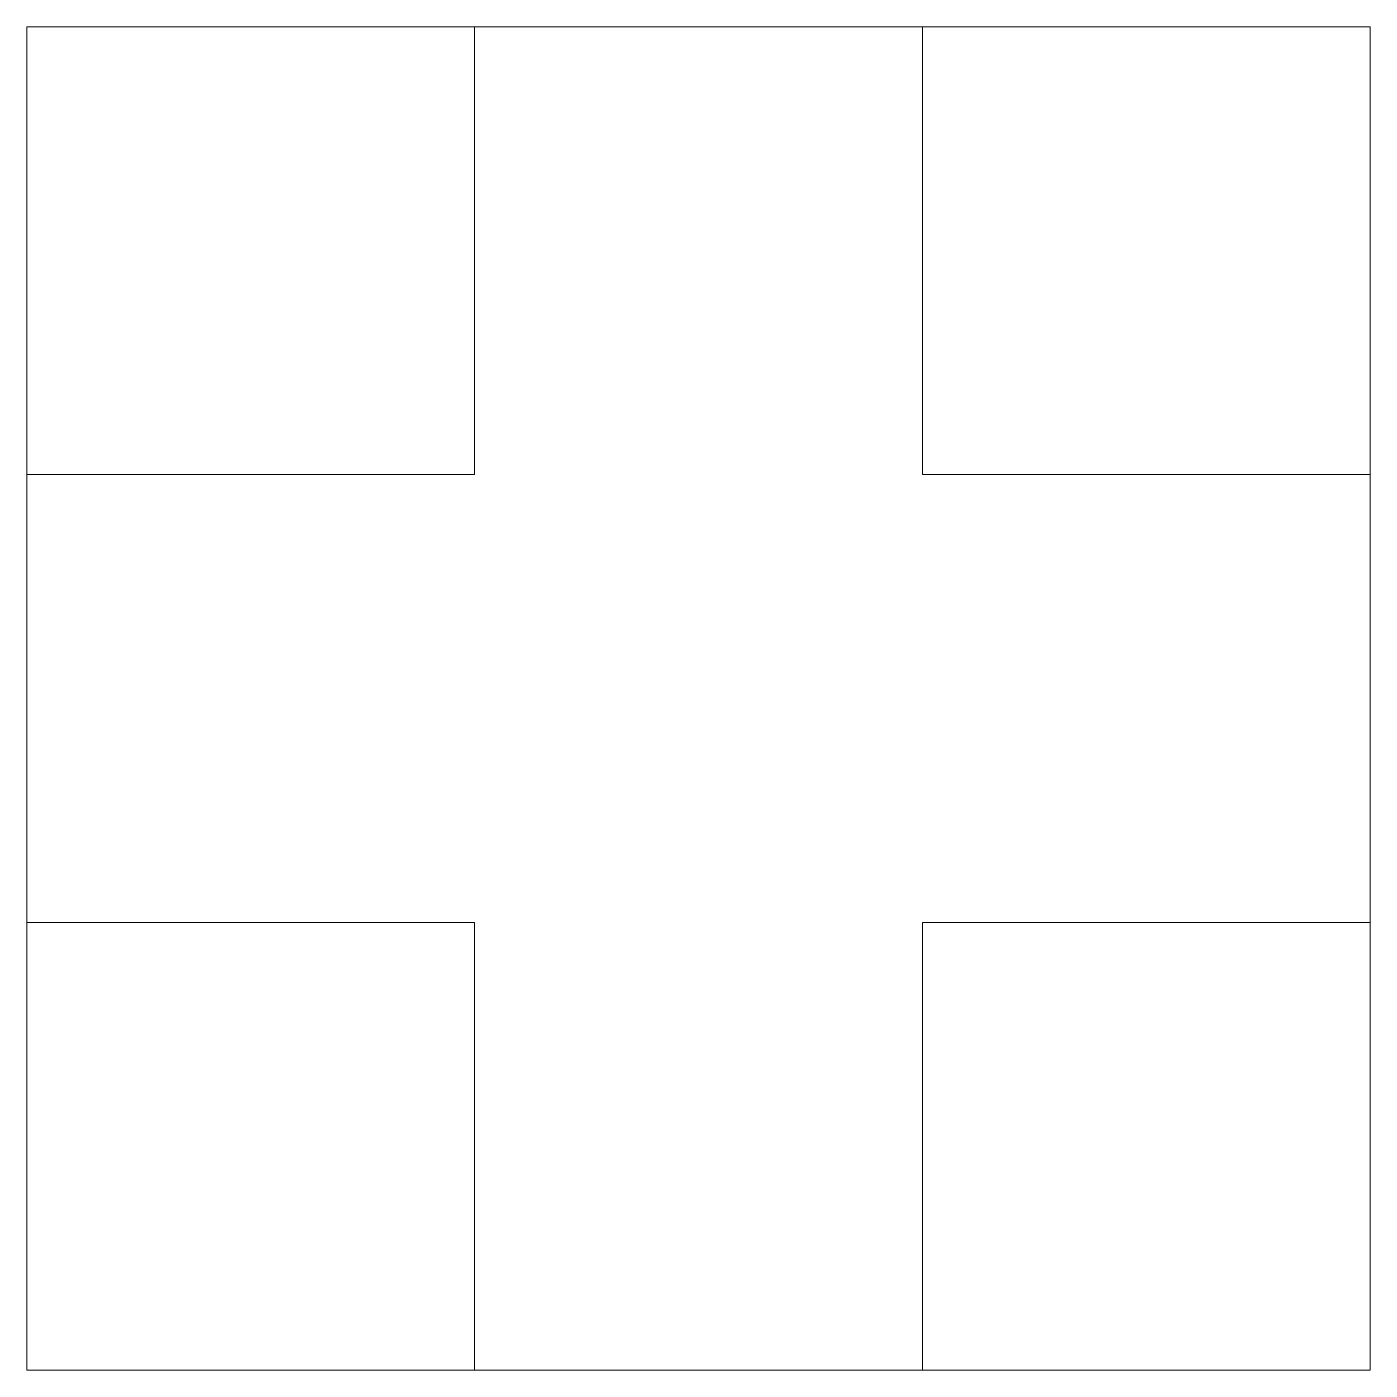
# Model space of a CAD drawing. Header units: millimetres. Extents: x 162451 to 197951, y 56048 to 71985.
# Drawn here: x 194951 to 195451, y 56048 to 56548 of the extents above; entities that cross this region are included whole.
import ezdxf

# ---------------------------------------------------------------- set-up
doc = ezdxf.new("R2010")
doc.units = ezdxf.units.MM
doc.layers.add('CONTROL', color=5, linetype='Continuous', lineweight=5)
doc.layers.add('FLOW', color=6, linetype='Continuous', lineweight=5)

msp = doc.modelspace()

# ---------------------------------------------------------------- linework, layer by layer
at = {"layer": 'CONTROL', "linetype": 'Continuous'}
for points in [[(195117.48, 56548.24), (195117.48, 56381.59), (194950.83, 56381.59), (194950.83, 56548.24), (195117.48, 56548.24)], [(195450.83, 56548.24), (195450.83, 56381.59), (195284.18, 56381.59), (195284.18, 56548.24), (195450.83, 56548.24)], [(195117.48, 56214.89), (195117.48, 56048.24), (194950.83, 56048.24), (194950.83, 56214.89), (195117.48, 56214.89)], [(195450.83, 56214.89), (195450.83, 56048.24), (195284.18, 56048.24), (195284.18, 56214.89), (195450.83, 56214.89)]]:
    msp.add_lwpolyline(points, close=True, dxfattribs=at)
at = {"layer": 'FLOW', "linetype": 'Continuous'}
msp.add_lwpolyline([(195284.18, 56048.24), (195284.18, 56214.89), (195450.83, 56214.89), (195450.83, 56381.59), (195284.18, 56381.59), (195284.18, 56548.24), (195117.48, 56548.24), (195117.48, 56381.59), (194950.83, 56381.59), (194950.83, 56214.89), (195117.48, 56214.89), (195117.48, 56048.24), (195284.18, 56048.24)], close=True, dxfattribs=at)

doc.saveas('drawing.dxf')
